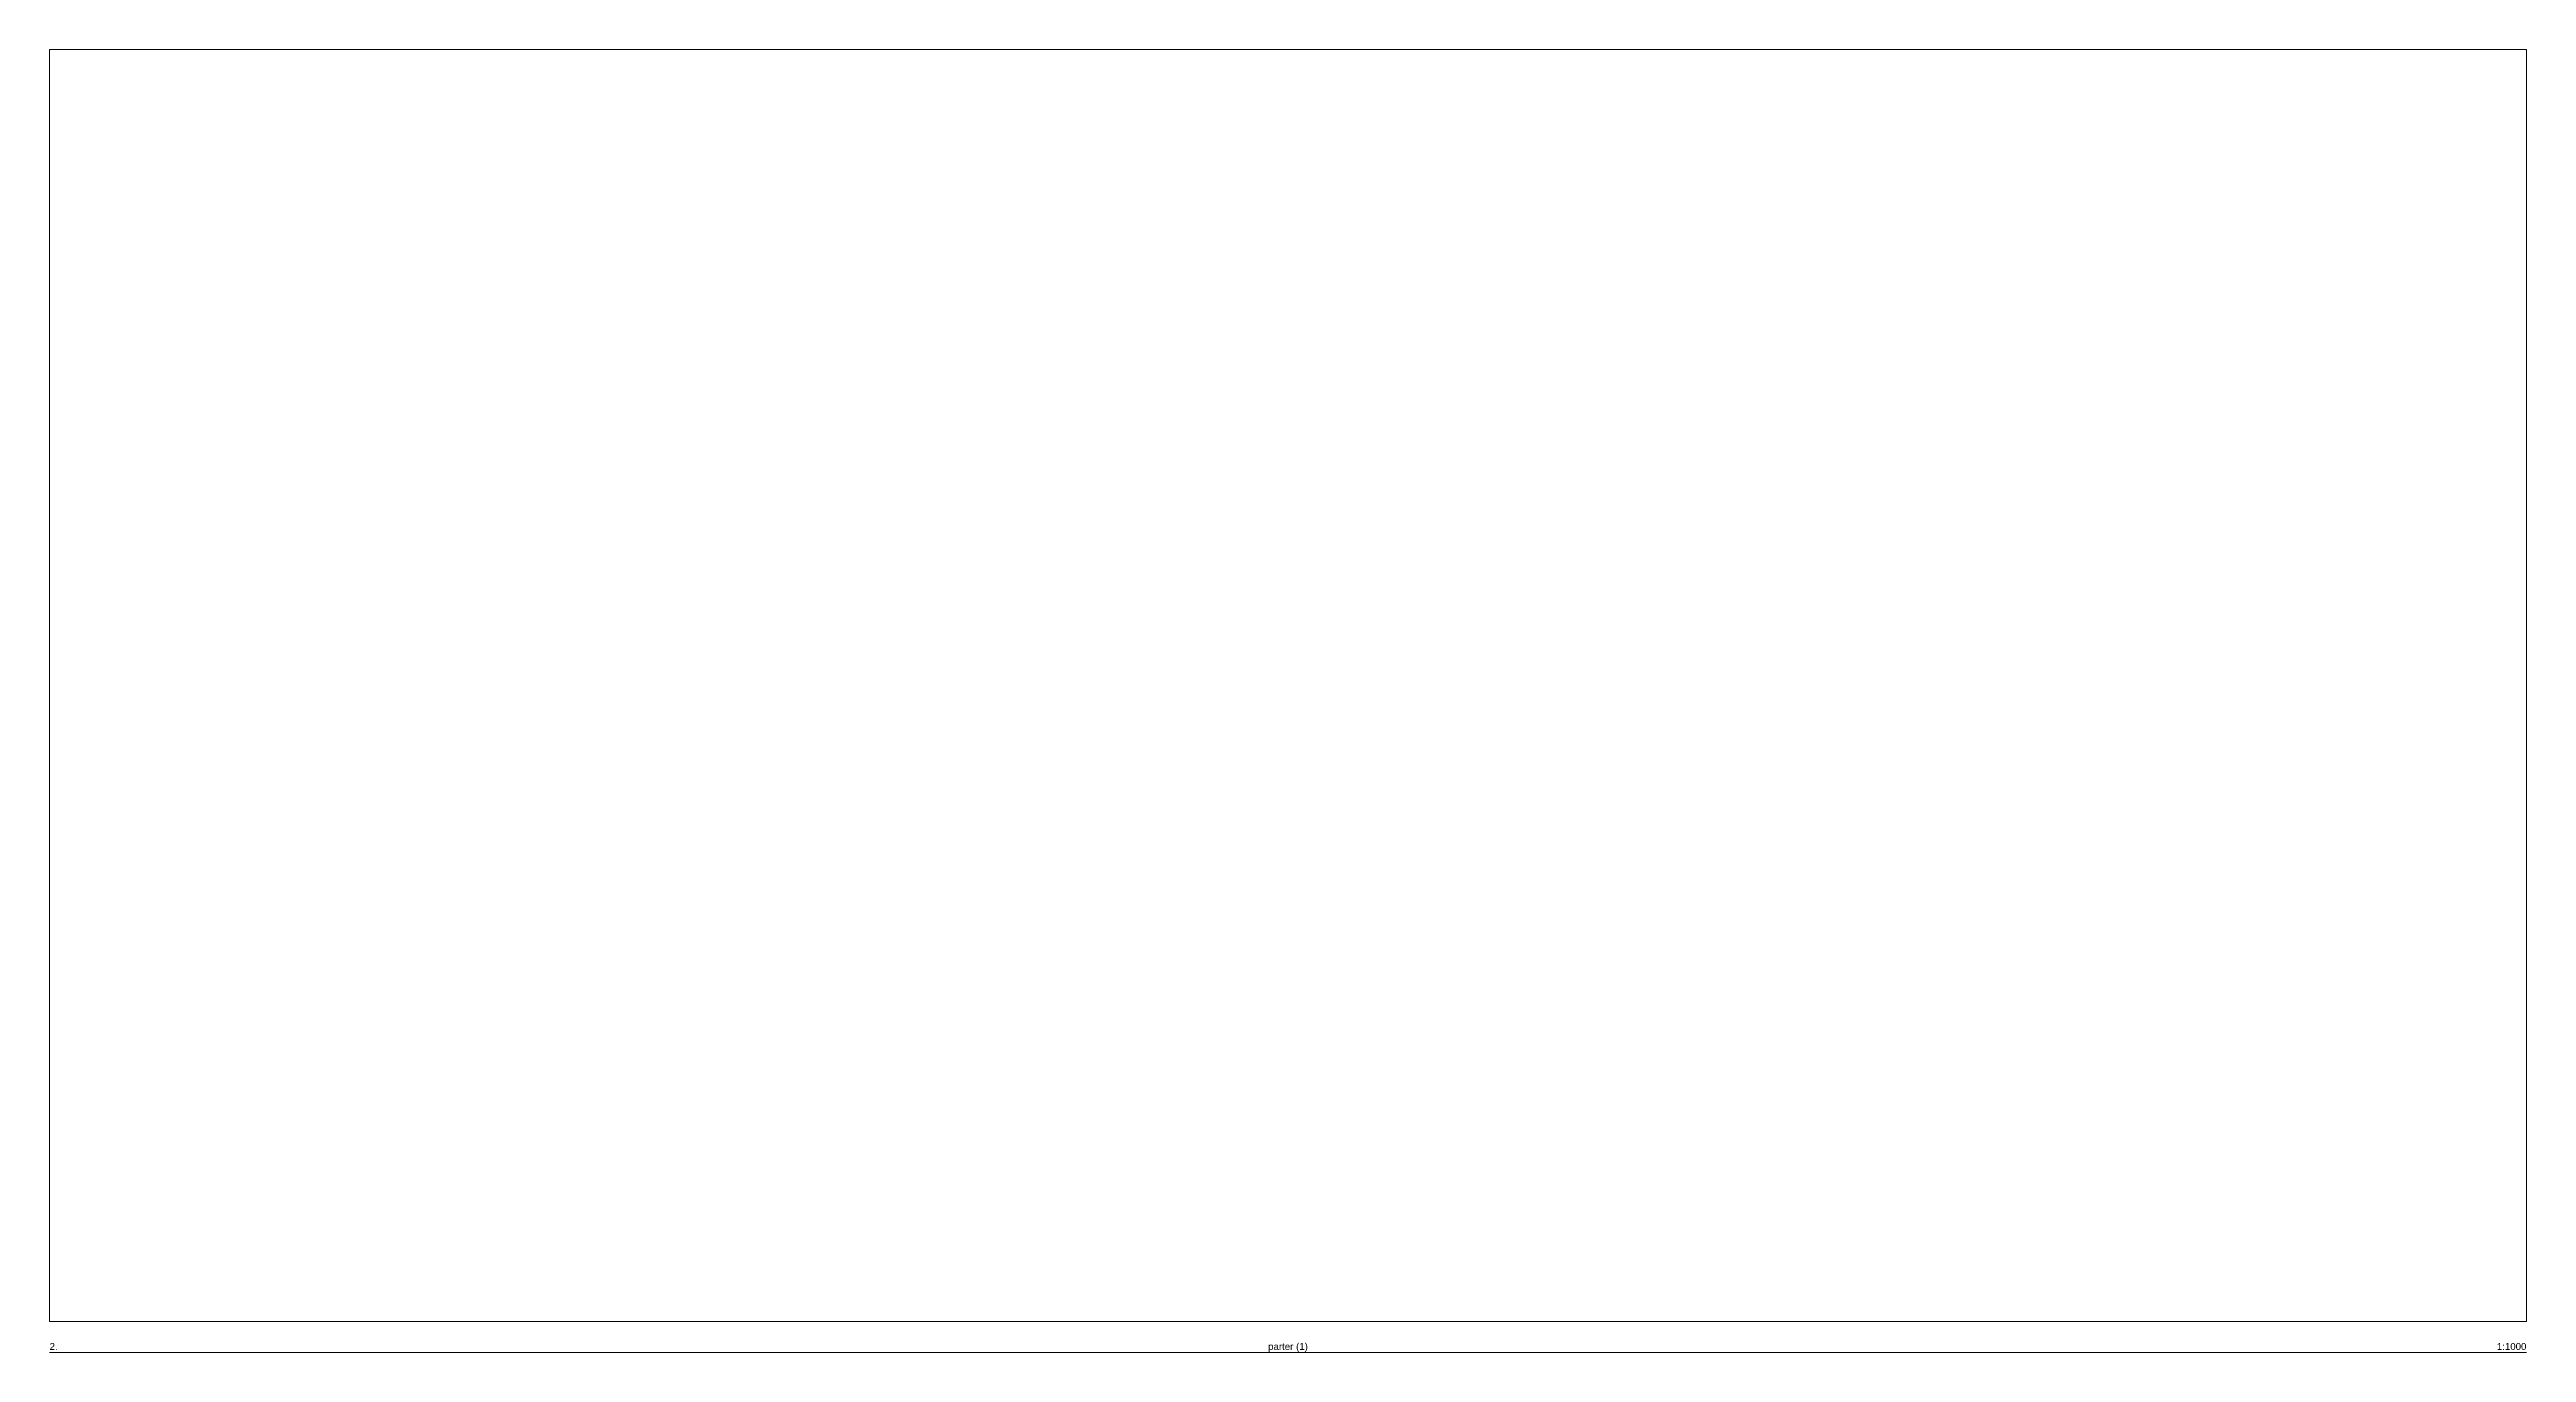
# Paper-space layout '60' of a CAD drawing. Header units: millimetres. Extents: x -224 to 1029, y -79 to 580.
import ezdxf
from ezdxf.enums import TextEntityAlignment as Align

# ---------------------------------------------------------------- set-up
doc = ezdxf.new("R2010")
doc.units = ezdxf.units.MM
doc.header["$MEASUREMENT"] = 0
doc.layers.add('Drawing & Figure_Pen_No__65', color=151, linetype='Continuous', lineweight=20, true_color=0x80c2ff)
doc.layers.add('NonPlottable_Drawing & Figure', color=7, linetype='Continuous', plot=False)
doc.styles.add('GENERATED_STYLE_1', font='')
doc.styles.get('GENERATED_STYLE_1').set_extended_font_data('Arial')

# ---------------------------------------------------------------- blocks, each defined once
blk = doc.blocks.new('Built-in Drawing Title[1]', base_point=(-223.9, -63.4))
at = {"layer": 'Drawing & Figure_Pen_No__65', "linetype": 'Continuous'}
blk.add_line((-223.9, -79), (1029.3, -79), dxfattribs=at)
at = {"layer": 'Drawing & Figure_Pen_No__65', "style": 'GENERATED_STYLE_1'}
blk.add_attdef('AC_DrawingNumber', text='', height=3.5, dxfattribs=at).set_placement((-223.9, -74.2), align=Align.TOP_LEFT)
blk.add_attdef('AC_DrawingName', text='', height=3.5, dxfattribs=at).set_placement((402.7, -74.2), align=Align.TOP_CENTER)
blk.add_attdef('AC_DrawingScale', text='', height=3.5, dxfattribs=at).set_placement((1029.3, -74.2), align=Align.TOP_RIGHT)

psp = doc.layouts.new('60')

# ---------------------------------------------------------------- linework, layer by layer
at = {"layer": 'NonPlottable_Drawing & Figure', "color": 151, "linetype": 'Continuous', "lineweight": 20, "true_color": 0x80c2ff, "flags": 128}
psp.add_lwpolyline([(-223.9, -63.4), (1029.3, -63.4), (1029.3, 580.4), (-223.9, 580.4)], close=True, dxfattribs=at)

# ---------------------------------------------------------------- block references
at = {"layer": 'Drawing & Figure_Pen_No__65'}
ref = psp.add_blockref('Built-in Drawing Title[1]', (-223.9, -63.4), dxfattribs=at)
ref.add_attrib('AC_DrawingName', 'parter (1)', dxfattribs={"color": 151, "true_color": 0x80c2ff, "height": 3.5, "style": 'GENERATED_STYLE_1'}).set_placement((402.7, -74.2), align=Align.TOP_CENTER)
ref.add_attrib('AC_DrawingNumber', '2.', dxfattribs={"color": 151, "true_color": 0x80c2ff, "height": 3.5, "style": 'GENERATED_STYLE_1'}).set_placement((-223.9, -74.2), align=Align.TOP_LEFT)
ref.add_attrib('AC_DrawingScale', '1:1000', dxfattribs={"color": 151, "true_color": 0x80c2ff, "height": 3.5, "style": 'GENERATED_STYLE_1'}).set_placement((1029.3, -74.2), align=Align.TOP_RIGHT)

# ---------------------------------------------------------------- viewports
at = {"layer": 'NonPlottable_Drawing & Figure', "color": 151, "linetype": 'Continuous', "lineweight": 20, "true_color": 0x80c2ff, "view_target_point": (-11592016.2, -8612929.7), "view_twist_angle": 6.0913437}
vp = psp.add_viewport(center=(402.7, 258.5), size=(1253.3, 643.833), view_center_point=(0, 0), view_height=643833.159, dxfattribs=at)
vp.dxf.flags = 0x10000  # cut along an outline
vp.dxf.clipping_boundary_handle = psp.add_lwpolyline([(-223.9, -63.4), (1029.3, -63.4), (1029.3, 580.4), (-223.9, 580.4)], format="xyb", close=True, dxfattribs={"invisible": 1}).dxf.handle

doc.saveas('drawing.dxf')
